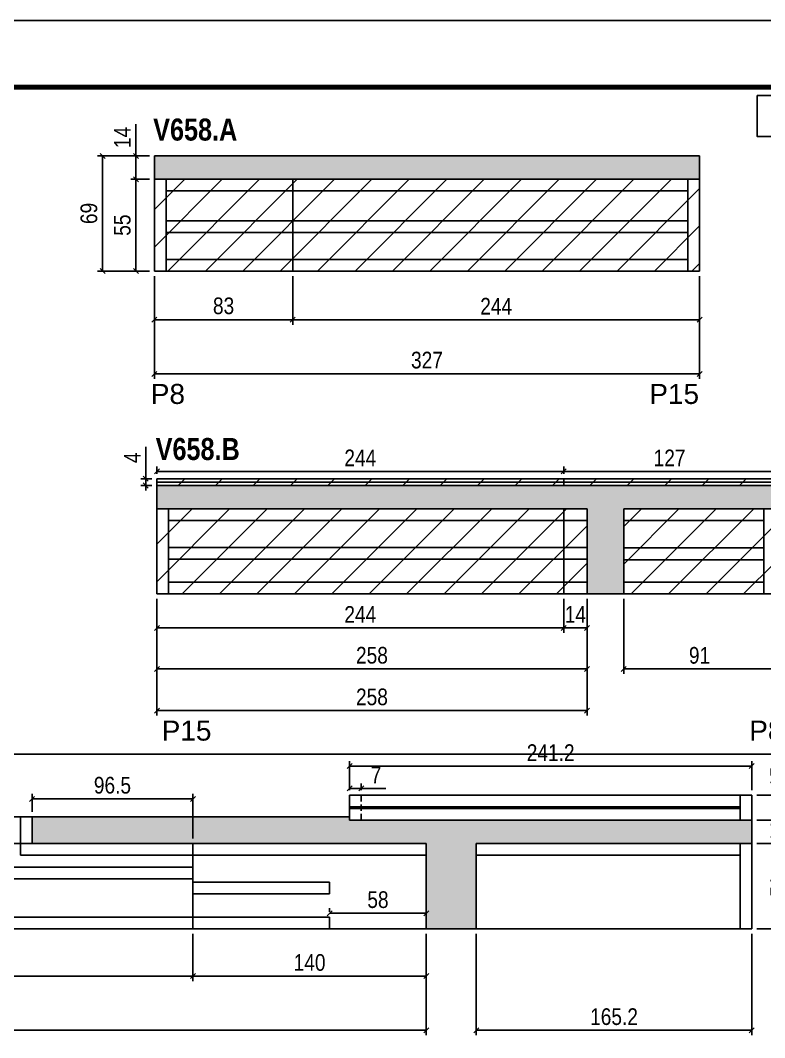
# Model space of a CAD drawing. Extents: x 3309 to 9563, y -2522 to 14608.
# Drawn here: x 5717 to 6163, y 8255 to 8865 of the extents above; entities that cross this region are included whole.
import ezdxf

# ---------------------------------------------------------------- set-up
doc = ezdxf.new("R2010")
doc.units = 0
doc.header["$PDMODE"] = 35
doc.header["$PDSIZE"] = -10
doc.linetypes.add('DASHED', pattern=[0.75, 0.5, -0.25])
doc.linetypes.add('HIDDEN', pattern=[0.375, 0.25, -0.125])
for name, color, linetype in [('5', 5, 'Continuous'), ('COTA', 241, 'Continuous'), ('NOMENCLATURA', 7, 'Continuous'), ('Painéis', 200, 'Continuous'), ('SARR_2.2x7', 40, 'Continuous')]:
    doc.layers.add(name, color=color, linetype=linetype)
for name, color, linetype, lineweight in [('Folhas', 255, 'Continuous', 9), ('Hachura', 251, 'Continuous', 9), ('SARRAFO DE PRESSAO', 251, 'DASHED', 9)]:
    doc.layers.add(name, color=color, linetype=linetype, lineweight=lineweight)
doc.layers.add('Laje_Perimetro', color=7, linetype='Continuous', plot=False)
doc.styles.add('COTA TECNICA', font='techl___.ttf', dxfattribs={"height": 10})
doc.styles.get("Standard").update_dxf_attribs({"font": 'arial.ttf'})
doc.styles.add('TECNICA', font='techb___.ttf', dxfattribs={"height": 10})
doc.dimstyles.new('PAINEL', dxfattribs={"dimtxt": 10, "dimasz": 3, "dimexe": 3, "dimexo": 3, "dimgap": 3, "dimtad": 1, "dimdec": 1, "dimzin": 12, "dimdsep": 46, "dimtxsty": 'COTA TECNICA', "dimblk1": 'OBLIQUE', "dimblk2": 'OBLIQUE', "dimsah": 1, "dimcen": 0.9, "dimclrd": 4, "dimclre": 4, "dimclrt": 240, "dimadec": 1, "dimazin": 3, "dimtfac": 1, "dimtdec": 1, "dimtmove": 0, "dimatfit": 3, "dimfxl": 1, "dimtolj": 1, "dimtzin": 12, "dimarcsym": 0})
pattern_1 = [(45, (-1585, 0), (-11.22532, 11.22532), [])]

# ---------------------------------------------------------------- blocks, each defined once
blk = doc.blocks.new('9999999999')
at = {"layer": 'Folhas'}
blk.add_lwpolyline([(98138.98, 34190.21), (99623.98, 34190.21), (99623.98, 35240.21), (98138.98, 35240.21)], close=True, dxfattribs=at)
at = {"layer": 'Folhas', "color": 30, "const_width": 3}
blk.add_lwpolyline([(98213.98, 34230.21), (99583.98, 34230.21), (99583.98, 35200.21), (98213.98, 35200.21)], close=True, dxfattribs=at)
blk = doc.blocks.new('_Oblique')
at = {"color": 0, "linetype": 'ByBlock', "lineweight": -2}
blk.add_line((-0.5, -0.5), (0.5, 0.5), dxfattribs=at)
blk = doc.blocks.new('*D2685')
at = {"layer": 'COTA', "color": 4, "lineweight": -2, "transparency": 16777216}
for p, q in [((5797.02, 8711.73), (5797.02, 8650.06)), ((6124.02, 8711.73), (6124.02, 8650.06)), ((6124.02, 8653.06), (5797.02, 8653.06))]:
    blk.add_line(p, q, dxfattribs=at)
at = {"layer": 'Defpoints', "color": 0, "transparency": 16777216}
for p in [(5797.02, 8714.73), (6124.02, 8714.73), (5797.02, 8653.06)]:
    blk.add_point(p, dxfattribs=at)
at = {"layer": 'COTA', "color": 4, "lineweight": -2, "transparency": 16777216, "xscale": 3, "yscale": 3, "zscale": 3, "rotation": 180}
blk.add_blockref('_Oblique', (5797.02, 8653.06), dxfattribs=at)
at = {"layer": 'COTA', "color": 4, "lineweight": -2, "transparency": 16777216, "xscale": 3, "yscale": 3, "zscale": 3}
blk.add_blockref('_Oblique', (6124.02, 8653.06), dxfattribs=at)
at = {"layer": 'COTA', "color": 240, "transparency": 16777216, "insert": (5960.52, 8661.28), "char_height": 10, "attachment_point": 5, "style": 'COTA TECNICA'}
blk.add_mtext('\\A1;327', dxfattribs=at)
blk = doc.blocks.new('*D2686')
at = {"layer": 'COTA', "color": 4, "lineweight": -2, "transparency": 16777216}
for p, q in [((5880.02, 8711.73), (5880.02, 8682.55)), ((6124.02, 8711.73), (6124.02, 8682.55)), ((6124.02, 8685.55), (5880.02, 8685.55))]:
    blk.add_line(p, q, dxfattribs=at)
at = {"layer": 'Defpoints', "color": 0, "transparency": 16777216}
for p in [(5880.02, 8714.73), (6124.02, 8714.73), (5880.02, 8685.55)]:
    blk.add_point(p, dxfattribs=at)
at = {"layer": 'COTA', "color": 4, "lineweight": -2, "transparency": 16777216, "xscale": 3, "yscale": 3, "zscale": 3, "rotation": 180}
blk.add_blockref('_Oblique', (5880.02, 8685.55), dxfattribs=at)
at = {"layer": 'COTA', "color": 4, "lineweight": -2, "transparency": 16777216, "xscale": 3, "yscale": 3, "zscale": 3}
blk.add_blockref('_Oblique', (6124.02, 8685.55), dxfattribs=at)
at = {"layer": 'COTA', "color": 240, "transparency": 16777216, "insert": (6002.02, 8693.62), "char_height": 10, "attachment_point": 5, "style": 'COTA TECNICA'}
blk.add_mtext('\\A1;244', dxfattribs=at)
blk = doc.blocks.new('*D2687')
at = {"layer": 'COTA', "color": 4, "lineweight": -2, "transparency": 16777216}
for p, q in [((5797.02, 8711.73), (5797.02, 8682.55)), ((5880.02, 8711.73), (5880.02, 8682.55)), ((5880.02, 8685.55), (5797.02, 8685.55))]:
    blk.add_line(p, q, dxfattribs=at)
at = {"layer": 'Defpoints', "color": 0, "transparency": 16777216}
for p in [(5797.02, 8714.73), (5880.02, 8714.73), (5797.02, 8685.55)]:
    blk.add_point(p, dxfattribs=at)
at = {"layer": 'COTA', "color": 4, "lineweight": -2, "transparency": 16777216, "xscale": 3, "yscale": 3, "zscale": 3, "rotation": 180}
blk.add_blockref('_Oblique', (5797.02, 8685.55), dxfattribs=at)
at = {"layer": 'COTA', "color": 4, "lineweight": -2, "transparency": 16777216, "xscale": 3, "yscale": 3, "zscale": 3}
blk.add_blockref('_Oblique', (5880.02, 8685.55), dxfattribs=at)
at = {"layer": 'COTA', "color": 240, "transparency": 16777216, "insert": (5838.52, 8693.79), "char_height": 10, "attachment_point": 5, "style": 'COTA TECNICA'}
blk.add_mtext('\\A1;83', dxfattribs=at)
blk = doc.blocks.new('*D2671')
at = {"layer": 'COTA', "color": 4, "lineweight": -2, "transparency": 16777216}
for p, q in [((5794.02, 8769.73), (5782.9, 8769.73)), ((5785.9, 8769.73), (5785.9, 8714.73)), ((5794.02, 8714.73), (5782.9, 8714.73))]:
    blk.add_line(p, q, dxfattribs=at)
at = {"layer": 'Defpoints', "color": 0, "transparency": 16777216}
for p in [(5797.02, 8769.73), (5785.9, 8714.73), (5797.02, 8714.73)]:
    blk.add_point(p, dxfattribs=at)
at = {"layer": 'COTA', "color": 4, "lineweight": -2, "transparency": 16777216, "xscale": 3, "yscale": 3, "zscale": 3}
for p, rotation in [((5785.9, 8769.73), 90), ((5785.9, 8714.73), 270)]:
    blk.add_blockref('_Oblique', p, dxfattribs=dict(at, rotation=rotation))
at = {"layer": 'COTA', "color": 240, "transparency": 16777216, "insert": (5777.79, 8742.23), "char_height": 10, "attachment_point": 5, "rotation": 90, "style": 'COTA TECNICA'}
blk.add_mtext('\\A1;55', dxfattribs=at)
blk = doc.blocks.new('*D2676')
at = {"layer": 'COTA', "color": 4, "lineweight": -2, "transparency": 16777216}
for p, q in [((5785.9, 8783.73), (5785.9, 8802.84)), ((5794.02, 8783.73), (5782.9, 8783.73)), ((5785.9, 8769.73), (5785.9, 8783.73)), ((5794.02, 8769.73), (5782.9, 8769.73))]:
    blk.add_line(p, q, dxfattribs=at)
at = {"layer": 'Defpoints', "color": 0, "transparency": 16777216}
for p in [(5785.9, 8783.73), (5797.02, 8783.73), (5797.02, 8769.73)]:
    blk.add_point(p, dxfattribs=at)
at = {"layer": 'COTA', "color": 4, "lineweight": -2, "transparency": 16777216, "xscale": 3, "yscale": 3, "zscale": 3}
for p, rotation in [((5785.9, 8783.73), 90), ((5785.9, 8769.73), 270)]:
    blk.add_blockref('_Oblique', p, dxfattribs=dict(at, rotation=rotation))
at = {"layer": 'COTA', "color": 240, "transparency": 16777216, "insert": (5777.83, 8794.79), "char_height": 10, "attachment_point": 5, "rotation": 90, "style": 'COTA TECNICA'}
blk.add_mtext('\\A1;14', dxfattribs=at)
blk = doc.blocks.new('*D2677')
at = {"layer": 'COTA', "color": 4, "lineweight": -2, "transparency": 16777216}
for p, q in [((5794.02, 8783.73), (5762.92, 8783.73)), ((5765.92, 8714.73), (5765.92, 8783.73)), ((5794.02, 8714.73), (5762.92, 8714.73))]:
    blk.add_line(p, q, dxfattribs=at)
at = {"layer": 'Defpoints', "color": 0, "transparency": 16777216}
for p in [(5765.92, 8783.73), (5797.02, 8783.73), (5797.02, 8714.73)]:
    blk.add_point(p, dxfattribs=at)
at = {"layer": 'COTA', "color": 4, "lineweight": -2, "transparency": 16777216, "xscale": 3, "yscale": 3, "zscale": 3}
for p, rotation in [((5765.92, 8783.73), 90), ((5765.92, 8714.73), 270)]:
    blk.add_blockref('_Oblique', p, dxfattribs=dict(at, rotation=rotation))
at = {"layer": 'COTA', "color": 240, "transparency": 16777216, "insert": (5757.79, 8749.23), "char_height": 10, "attachment_point": 5, "rotation": 90, "style": 'COTA TECNICA'}
blk.add_mtext('\\A1;69', dxfattribs=at)
blk = doc.blocks.new('*D2678')
at = {"layer": 'COTA', "color": 4, "lineweight": -2, "transparency": 16777216}
for p, q in [((5798.52, 8518.16), (5798.52, 8448.26)), ((6056.52, 8518.16), (6056.52, 8448.26)), ((5798.52, 8451.26), (6056.52, 8451.26))]:
    blk.add_line(p, q, dxfattribs=at)
at = {"layer": 'Defpoints', "color": 0, "transparency": 16777216}
for p in [(5798.52, 8521.16), (6056.52, 8521.16), (6056.52, 8451.26)]:
    blk.add_point(p, dxfattribs=at)
at = {"layer": 'COTA', "color": 4, "lineweight": -2, "transparency": 16777216, "xscale": 3, "yscale": 3, "zscale": 3, "rotation": 180}
blk.add_blockref('_Oblique', (5798.52, 8451.26), dxfattribs=at)
at = {"layer": 'COTA', "color": 4, "lineweight": -2, "transparency": 16777216, "xscale": 3, "yscale": 3, "zscale": 3}
blk.add_blockref('_Oblique', (6056.52, 8451.26), dxfattribs=at)
at = {"layer": 'COTA', "color": 240, "transparency": 16777216, "insert": (5927.52, 8459.39), "char_height": 10, "attachment_point": 5, "style": 'COTA TECNICA'}
blk.add_mtext('\\A1;258', dxfattribs=at)
blk = doc.blocks.new('*D2679')
at = {"layer": 'COTA', "color": 4, "lineweight": -2, "transparency": 16777216}
for p, q in [((5798.52, 8518.16), (5798.52, 8473.21)), ((6056.52, 8518.16), (6056.52, 8473.21)), ((5798.52, 8476.21), (6056.52, 8476.21))]:
    blk.add_line(p, q, dxfattribs=at)
at = {"layer": 'Defpoints', "color": 0, "transparency": 16777216}
for p in [(5798.52, 8521.16), (6056.52, 8521.16), (6056.52, 8476.21)]:
    blk.add_point(p, dxfattribs=at)
at = {"layer": 'COTA', "color": 4, "lineweight": -2, "transparency": 16777216, "xscale": 3, "yscale": 3, "zscale": 3, "rotation": 180}
blk.add_blockref('_Oblique', (5798.52, 8476.21), dxfattribs=at)
at = {"layer": 'COTA', "color": 4, "lineweight": -2, "transparency": 16777216, "xscale": 3, "yscale": 3, "zscale": 3}
blk.add_blockref('_Oblique', (6056.52, 8476.21), dxfattribs=at)
at = {"layer": 'COTA', "color": 240, "transparency": 16777216, "insert": (5927.52, 8484.35), "char_height": 10, "attachment_point": 5, "style": 'COTA TECNICA'}
blk.add_mtext('\\A1;258', dxfattribs=at)
blk = doc.blocks.new('*D2680')
at = {"layer": 'COTA', "color": 4, "lineweight": -2, "transparency": 16777216}
for p, q in [((6078.52, 8518.16), (6078.52, 8473.21)), ((6169.52, 8518.16), (6169.52, 8473.21)), ((6078.52, 8476.21), (6169.52, 8476.21))]:
    blk.add_line(p, q, dxfattribs=at)
at = {"layer": 'Defpoints', "color": 0, "transparency": 16777216}
for p in [(6078.52, 8521.16), (6169.52, 8521.16), (6169.52, 8476.21)]:
    blk.add_point(p, dxfattribs=at)
at = {"layer": 'COTA', "color": 4, "lineweight": -2, "transparency": 16777216, "xscale": 3, "yscale": 3, "zscale": 3, "rotation": 180}
blk.add_blockref('_Oblique', (6078.52, 8476.21), dxfattribs=at)
at = {"layer": 'COTA', "color": 4, "lineweight": -2, "transparency": 16777216, "xscale": 3, "yscale": 3, "zscale": 3}
blk.add_blockref('_Oblique', (6169.52, 8476.21), dxfattribs=at)
at = {"layer": 'COTA', "color": 240, "transparency": 16777216, "insert": (6124.02, 8484.3), "char_height": 10, "attachment_point": 5, "style": 'COTA TECNICA'}
blk.add_mtext('\\A1;91', dxfattribs=at)
blk = doc.blocks.new('*D2700')
at = {"layer": 'COTA', "color": 4, "lineweight": -2, "transparency": 16777216}
for p, q in [((5791.87, 8590.16), (5791.87, 8609.4)), ((5795.52, 8590.16), (5788.87, 8590.16)), ((5795.52, 8586.16), (5788.87, 8586.16)), ((5791.87, 8586.16), (5791.87, 8590.16)), ((5791.87, 8586.16), (5791.87, 8583.16))]:
    blk.add_line(p, q, dxfattribs=at)
at = {"layer": 'Defpoints', "color": 0, "transparency": 16777216}
for p in [(5791.87, 8590.16), (5798.52, 8590.16), (5798.52, 8586.16)]:
    blk.add_point(p, dxfattribs=at)
at = {"layer": 'COTA', "color": 4, "lineweight": -2, "transparency": 16777216, "xscale": 3, "yscale": 3, "zscale": 3}
for p, rotation in [((5791.87, 8590.16), 270), ((5791.87, 8586.16), 90)]:
    blk.add_blockref('_Oblique', p, dxfattribs=dict(at, rotation=rotation))
at = {"layer": 'COTA', "color": 240, "transparency": 16777216, "insert": (5783.79, 8602.78), "char_height": 10, "attachment_point": 5, "rotation": 90, "style": 'COTA TECNICA'}
blk.add_mtext('\\A1;4', dxfattribs=at)
blk = doc.blocks.new('*D2701')
at = {"layer": 'COTA', "color": 4, "lineweight": -2, "transparency": 16777216}
for p, q in [((5798.52, 8518.16), (5798.52, 8497.81)), ((6042.52, 8518.16), (6042.52, 8497.81)), ((5798.52, 8500.81), (6042.52, 8500.81))]:
    blk.add_line(p, q, dxfattribs=at)
at = {"layer": 'Defpoints', "color": 0, "transparency": 16777216}
for p in [(5798.52, 8521.16), (6042.52, 8521.16), (6042.52, 8500.81)]:
    blk.add_point(p, dxfattribs=at)
at = {"layer": 'COTA', "color": 4, "lineweight": -2, "transparency": 16777216, "xscale": 3, "yscale": 3, "zscale": 3, "rotation": 180}
blk.add_blockref('_Oblique', (5798.52, 8500.81), dxfattribs=at)
at = {"layer": 'COTA', "color": 4, "lineweight": -2, "transparency": 16777216, "xscale": 3, "yscale": 3, "zscale": 3}
blk.add_blockref('_Oblique', (6042.52, 8500.81), dxfattribs=at)
at = {"layer": 'COTA', "color": 240, "transparency": 16777216, "insert": (5920.52, 8508.88), "char_height": 10, "attachment_point": 5, "style": 'COTA TECNICA'}
blk.add_mtext('\\A1;244', dxfattribs=at)
blk = doc.blocks.new('*D2702')
at = {"layer": 'COTA', "color": 4, "lineweight": -2, "transparency": 16777216}
for p, q in [((6042.52, 8518.16), (6042.52, 8497.81)), ((6056.52, 8518.16), (6056.52, 8497.81)), ((6042.52, 8500.81), (6056.52, 8500.81))]:
    blk.add_line(p, q, dxfattribs=at)
at = {"layer": 'Defpoints', "color": 0, "transparency": 16777216}
for p in [(6042.52, 8521.16), (6056.52, 8521.16), (6056.52, 8500.81)]:
    blk.add_point(p, dxfattribs=at)
at = {"layer": 'COTA', "color": 4, "lineweight": -2, "transparency": 16777216, "xscale": 3, "yscale": 3, "zscale": 3, "rotation": 180}
blk.add_blockref('_Oblique', (6042.52, 8500.81), dxfattribs=at)
at = {"layer": 'COTA', "color": 4, "lineweight": -2, "transparency": 16777216, "xscale": 3, "yscale": 3, "zscale": 3}
blk.add_blockref('_Oblique', (6056.52, 8500.81), dxfattribs=at)
at = {"layer": 'COTA', "color": 240, "transparency": 16777216, "insert": (6049.52, 8508.88), "char_height": 10, "attachment_point": 5, "style": 'COTA TECNICA'}
blk.add_mtext('\\A1;14', dxfattribs=at)
blk = doc.blocks.new('*D2703')
at = {"layer": 'COTA', "color": 4, "lineweight": -2, "transparency": 16777216}
for p, q in [((5798.52, 8593.16), (5798.52, 8597.61)), ((5798.52, 8594.61), (6042.52, 8594.61)), ((6042.52, 8593.16), (6042.52, 8597.61))]:
    blk.add_line(p, q, dxfattribs=at)
at = {"layer": 'Defpoints', "color": 0, "transparency": 16777216}
for p in [(6042.52, 8594.61), (5798.52, 8590.16), (6042.52, 8590.16)]:
    blk.add_point(p, dxfattribs=at)
at = {"layer": 'COTA', "color": 4, "lineweight": -2, "transparency": 16777216, "xscale": 3, "yscale": 3, "zscale": 3, "rotation": 180}
blk.add_blockref('_Oblique', (5798.52, 8594.61), dxfattribs=at)
at = {"layer": 'COTA', "color": 4, "lineweight": -2, "transparency": 16777216, "xscale": 3, "yscale": 3, "zscale": 3}
blk.add_blockref('_Oblique', (6042.52, 8594.61), dxfattribs=at)
at = {"layer": 'COTA', "color": 240, "transparency": 16777216, "insert": (5920.52, 8602.69), "char_height": 10, "attachment_point": 5, "style": 'COTA TECNICA'}
blk.add_mtext('\\A1;244', dxfattribs=at)
blk = doc.blocks.new('*D2704')
at = {"layer": 'COTA', "color": 4, "lineweight": -2, "transparency": 16777216}
for p, q in [((6042.52, 8593.16), (6042.52, 8597.61)), ((6042.52, 8594.61), (6169.52, 8594.61)), ((6169.52, 8593.16), (6169.52, 8597.61))]:
    blk.add_line(p, q, dxfattribs=at)
at = {"layer": 'Defpoints', "color": 0, "transparency": 16777216}
for p in [(6169.52, 8594.61), (6042.52, 8590.16), (6169.52, 8590.16)]:
    blk.add_point(p, dxfattribs=at)
at = {"layer": 'COTA', "color": 4, "lineweight": -2, "transparency": 16777216, "xscale": 3, "yscale": 3, "zscale": 3, "rotation": 180}
blk.add_blockref('_Oblique', (6042.52, 8594.61), dxfattribs=at)
at = {"layer": 'COTA', "color": 4, "lineweight": -2, "transparency": 16777216, "xscale": 3, "yscale": 3, "zscale": 3}
blk.add_blockref('_Oblique', (6169.52, 8594.61), dxfattribs=at)
at = {"layer": 'COTA', "color": 240, "transparency": 16777216, "insert": (6106.02, 8602.69), "char_height": 10, "attachment_point": 5, "style": 'COTA TECNICA'}
blk.add_mtext('\\A1;127', dxfattribs=at)
blk = doc.blocks.new('*D2707')
at = {"layer": 'COTA', "color": 4, "lineweight": -2, "transparency": 16777216}
for p, q in [((5332.12, 8317.51), (5332.12, 8256.6)), ((5960.12, 8317.51), (5960.12, 8256.6)), ((5332.12, 8259.6), (5960.12, 8259.6))]:
    blk.add_line(p, q, dxfattribs=at)
at = {"layer": 'Defpoints', "color": 0, "transparency": 16777216}
for p in [(5332.12, 8320.51), (5960.12, 8320.51), (5960.12, 8259.6)]:
    blk.add_point(p, dxfattribs=at)
at = {"layer": 'COTA', "color": 4, "lineweight": -2, "transparency": 16777216, "xscale": 3, "yscale": 3, "zscale": 3, "rotation": 180}
blk.add_blockref('_Oblique', (5332.12, 8259.6), dxfattribs=at)
at = {"layer": 'COTA', "color": 4, "lineweight": -2, "transparency": 16777216, "xscale": 3, "yscale": 3, "zscale": 3}
blk.add_blockref('_Oblique', (5960.12, 8259.6), dxfattribs=at)
at = {"layer": 'COTA', "color": 240, "transparency": 16777216, "insert": (5646.12, 8267.73), "char_height": 10, "attachment_point": 5, "style": 'COTA TECNICA'}
blk.add_mtext('\\A1;628', dxfattribs=at)
blk = doc.blocks.new('*D2706')
at = {"layer": 'COTA', "color": 4, "lineweight": -2, "transparency": 16777216}
for p, q in [((5820.12, 8317.51), (5820.12, 8289.09)), ((5960.12, 8317.51), (5960.12, 8289.09)), ((5820.12, 8292.09), (5960.12, 8292.09))]:
    blk.add_line(p, q, dxfattribs=at)
at = {"layer": 'Defpoints', "color": 0, "transparency": 16777216}
for p in [(5820.12, 8320.51), (5960.12, 8320.51), (5960.12, 8292.09)]:
    blk.add_point(p, dxfattribs=at)
at = {"layer": 'COTA', "color": 4, "lineweight": -2, "transparency": 16777216, "xscale": 3, "yscale": 3, "zscale": 3, "rotation": 180}
blk.add_blockref('_Oblique', (5820.12, 8292.09), dxfattribs=at)
at = {"layer": 'COTA', "color": 4, "lineweight": -2, "transparency": 16777216, "xscale": 3, "yscale": 3, "zscale": 3}
blk.add_blockref('_Oblique', (5960.12, 8292.09), dxfattribs=at)
at = {"layer": 'COTA', "color": 240, "transparency": 16777216, "insert": (5890.12, 8300.19), "char_height": 10, "attachment_point": 5, "style": 'COTA TECNICA'}
blk.add_mtext('\\A1;140', dxfattribs=at)
blk = doc.blocks.new('*D2709')
at = {"layer": 'COTA', "color": 4, "lineweight": -2, "transparency": 16777216}
for p, q in [((5576.12, 8317.51), (5576.12, 8289.09)), ((5820.12, 8317.51), (5820.12, 8289.09)), ((5576.12, 8292.09), (5820.12, 8292.09))]:
    blk.add_line(p, q, dxfattribs=at)
at = {"layer": 'Defpoints', "color": 0, "transparency": 16777216}
for p in [(5576.12, 8320.51), (5820.12, 8320.51), (5820.12, 8292.09)]:
    blk.add_point(p, dxfattribs=at)
at = {"layer": 'COTA', "color": 4, "lineweight": -2, "transparency": 16777216, "xscale": 3, "yscale": 3, "zscale": 3, "rotation": 180}
blk.add_blockref('_Oblique', (5576.12, 8292.09), dxfattribs=at)
at = {"layer": 'COTA', "color": 4, "lineweight": -2, "transparency": 16777216, "xscale": 3, "yscale": 3, "zscale": 3}
blk.add_blockref('_Oblique', (5820.12, 8292.09), dxfattribs=at)
at = {"layer": 'COTA', "color": 240, "transparency": 16777216, "insert": (5698.12, 8300.17), "char_height": 10, "attachment_point": 5, "style": 'COTA TECNICA'}
blk.add_mtext('\\A1;244', dxfattribs=at)
blk = doc.blocks.new('*D2710')
at = {"layer": 'COTA', "color": 4, "lineweight": -2, "transparency": 16777216}
for p, q in [((5902.12, 8330.51), (5902.12, 8332.71)), ((5960.12, 8323.51), (5960.12, 8332.71)), ((5960.12, 8329.71), (5902.12, 8329.71))]:
    blk.add_line(p, q, dxfattribs=at)
at = {"layer": 'Defpoints', "color": 0, "transparency": 16777216}
for p in [(5902.12, 8329.71), (5902.12, 8327.51), (5960.12, 8320.51)]:
    blk.add_point(p, dxfattribs=at)
at = {"layer": 'COTA', "color": 4, "lineweight": -2, "transparency": 16777216, "xscale": 3, "yscale": 3, "zscale": 3, "rotation": 180}
blk.add_blockref('_Oblique', (5902.12, 8329.71), dxfattribs=at)
at = {"layer": 'COTA', "color": 4, "lineweight": -2, "transparency": 16777216, "xscale": 3, "yscale": 3, "zscale": 3}
blk.add_blockref('_Oblique', (5960.12, 8329.71), dxfattribs=at)
at = {"layer": 'COTA', "color": 240, "transparency": 16777216, "insert": (5931.12, 8337.84), "char_height": 10, "attachment_point": 5, "style": 'COTA TECNICA'}
blk.add_mtext('\\A1;58', dxfattribs=at)
blk = doc.blocks.new('*D2712')
at = {"layer": 'COTA', "color": 4, "lineweight": -2, "transparency": 16777216}
for p, q in [((5723.62, 8390.51), (5723.62, 8401.31)), ((5820.12, 8398.31), (5723.62, 8398.31)), ((5820.12, 8374.51), (5820.12, 8401.31))]:
    blk.add_line(p, q, dxfattribs=at)
at = {"layer": 'Defpoints', "color": 0, "transparency": 16777216}
for p in [(5723.62, 8398.31), (5723.62, 8387.51), (5820.12, 8371.51)]:
    blk.add_point(p, dxfattribs=at)
at = {"layer": 'COTA', "color": 4, "lineweight": -2, "transparency": 16777216, "xscale": 3, "yscale": 3, "zscale": 3, "rotation": 180}
blk.add_blockref('_Oblique', (5723.62, 8398.31), dxfattribs=at)
at = {"layer": 'COTA', "color": 4, "lineweight": -2, "transparency": 16777216, "xscale": 3, "yscale": 3, "zscale": 3}
blk.add_blockref('_Oblique', (5820.12, 8398.31), dxfattribs=at)
at = {"layer": 'COTA', "color": 240, "transparency": 16777216, "insert": (5771.87, 8406.44), "char_height": 10, "attachment_point": 5, "style": 'COTA TECNICA'}
blk.add_mtext('\\A1;96.5', dxfattribs=at)
blk = doc.blocks.new('*D2760')
at = {"layer": 'COTA', "color": 4, "lineweight": -2, "transparency": 16777216}
for p, q in [((5990.12, 8317.51), (5990.12, 8256.6)), ((6155.32, 8317.51), (6155.32, 8256.6)), ((6155.32, 8259.6), (5990.12, 8259.6))]:
    blk.add_line(p, q, dxfattribs=at)
at = {"layer": 'Defpoints', "color": 0, "transparency": 16777216}
for p in [(5990.12, 8320.51), (6155.32, 8320.51), (5990.12, 8259.6)]:
    blk.add_point(p, dxfattribs=at)
at = {"layer": 'COTA', "color": 4, "lineweight": -2, "transparency": 16777216, "xscale": 3, "yscale": 3, "zscale": 3, "rotation": 180}
blk.add_blockref('_Oblique', (5990.12, 8259.6), dxfattribs=at)
at = {"layer": 'COTA', "color": 4, "lineweight": -2, "transparency": 16777216, "xscale": 3, "yscale": 3, "zscale": 3}
blk.add_blockref('_Oblique', (6155.32, 8259.6), dxfattribs=at)
at = {"layer": 'COTA', "color": 240, "transparency": 16777216, "insert": (6072.72, 8267.71), "char_height": 10, "attachment_point": 5, "style": 'COTA TECNICA'}
blk.add_mtext('\\A1;165.2', dxfattribs=at)
blk = doc.blocks.new('*D2761')
at = {"layer": 'COTA', "color": 4, "lineweight": -2, "transparency": 16777216}
for p, q in [((6158.32, 8371.51), (6182.72, 8371.51)), ((6179.72, 8371.51), (6179.72, 8320.51)), ((6158.32, 8320.51), (6182.72, 8320.51))]:
    blk.add_line(p, q, dxfattribs=at)
at = {"layer": 'Defpoints', "color": 0, "transparency": 16777216}
for p in [(6155.32, 8371.51), (6155.32, 8320.51), (6179.72, 8320.51)]:
    blk.add_point(p, dxfattribs=at)
at = {"layer": 'COTA', "color": 4, "lineweight": -2, "transparency": 16777216, "xscale": 3, "yscale": 3, "zscale": 3}
for p, rotation in [((6179.72, 8371.51), 90), ((6179.72, 8320.51), 270)]:
    blk.add_blockref('_Oblique', p, dxfattribs=dict(at, rotation=rotation))
at = {"layer": 'COTA', "color": 240, "transparency": 16777216, "insert": (6171.62, 8346.01), "char_height": 10, "attachment_point": 5, "rotation": 90, "style": 'COTA TECNICA'}
blk.add_mtext('\\A1;51', dxfattribs=at)
blk = doc.blocks.new('*D2762')
at = {"layer": 'COTA', "color": 4, "lineweight": -2, "transparency": 16777216}
for p, q in [((6158.32, 8385.51), (6182.72, 8385.51)), ((6179.72, 8371.51), (6179.72, 8385.51)), ((6158.32, 8371.51), (6182.72, 8371.51))]:
    blk.add_line(p, q, dxfattribs=at)
at = {"layer": 'Defpoints', "color": 0, "transparency": 16777216}
for p in [(6155.32, 8385.51), (6179.72, 8385.51), (6155.32, 8371.51)]:
    blk.add_point(p, dxfattribs=at)
at = {"layer": 'COTA', "color": 4, "lineweight": -2, "transparency": 16777216, "xscale": 3, "yscale": 3, "zscale": 3}
for p, rotation in [((6179.72, 8385.51), 90), ((6179.72, 8371.51), 270)]:
    blk.add_blockref('_Oblique', p, dxfattribs=dict(at, rotation=rotation))
at = {"layer": 'COTA', "color": 240, "transparency": 16777216, "insert": (6171.65, 8378.51), "char_height": 10, "attachment_point": 5, "rotation": 90, "style": 'COTA TECNICA'}
blk.add_mtext('\\A1;14', dxfattribs=at)
blk = doc.blocks.new('*D2763')
at = {"layer": 'COTA', "color": 4, "lineweight": -2, "transparency": 16777216}
for p, q in [((6179.72, 8400.51), (6179.72, 8418.89)), ((6158.32, 8400.51), (6182.72, 8400.51)), ((6179.72, 8385.51), (6179.72, 8400.51)), ((6158.32, 8385.51), (6182.72, 8385.51))]:
    blk.add_line(p, q, dxfattribs=at)
at = {"layer": 'Defpoints', "color": 0, "transparency": 16777216}
for p in [(6155.32, 8400.51), (6179.72, 8400.51), (6155.32, 8385.51)]:
    blk.add_point(p, dxfattribs=at)
at = {"layer": 'COTA', "color": 4, "lineweight": -2, "transparency": 16777216, "xscale": 3, "yscale": 3, "zscale": 3}
for p, rotation in [((6179.72, 8400.51), 90), ((6179.72, 8385.51), 270)]:
    blk.add_blockref('_Oblique', p, dxfattribs=dict(at, rotation=rotation))
at = {"layer": 'COTA', "color": 240, "transparency": 16777216, "insert": (6171.62, 8411.2), "char_height": 10, "attachment_point": 5, "rotation": 90, "style": 'COTA TECNICA'}
blk.add_mtext('\\A1;15', dxfattribs=at)
blk = doc.blocks.new('*D2764')
at = {"layer": 'COTA', "color": 4, "lineweight": -2, "transparency": 16777216}
for p, q in [((6158.32, 8400.51), (6205.82, 8400.51)), ((6202.82, 8320.51), (6202.82, 8400.51)), ((6158.32, 8320.51), (6205.82, 8320.51))]:
    blk.add_line(p, q, dxfattribs=at)
at = {"layer": 'Defpoints', "color": 0, "transparency": 16777216}
for p in [(6155.32, 8400.51), (6202.82, 8400.51), (6155.32, 8320.51)]:
    blk.add_point(p, dxfattribs=at)
at = {"layer": 'COTA', "color": 4, "lineweight": -2, "transparency": 16777216, "xscale": 3, "yscale": 3, "zscale": 3}
for p, rotation in [((6202.82, 8400.51), 90), ((6202.82, 8320.51), 270)]:
    blk.add_blockref('_Oblique', p, dxfattribs=dict(at, rotation=rotation))
at = {"layer": 'COTA', "color": 240, "transparency": 16777216, "insert": (6194.69, 8360.51), "char_height": 10, "attachment_point": 5, "rotation": 90, "style": 'COTA TECNICA'}
blk.add_mtext('\\A1;80', dxfattribs=at)
blk = doc.blocks.new('*D2765')
at = {"layer": 'COTA', "color": 4, "lineweight": -2, "transparency": 16777216}
for p, q in [((5914.12, 8403.51), (5914.12, 8420.96)), ((6155.32, 8417.96), (5914.12, 8417.96)), ((6155.32, 8403.51), (6155.32, 8420.96))]:
    blk.add_line(p, q, dxfattribs=at)
at = {"layer": 'Defpoints', "color": 0, "transparency": 16777216}
for p in [(5914.12, 8417.96), (5914.12, 8400.51), (6155.32, 8400.51)]:
    blk.add_point(p, dxfattribs=at)
at = {"layer": 'COTA', "color": 4, "lineweight": -2, "transparency": 16777216, "xscale": 3, "yscale": 3, "zscale": 3, "rotation": 180}
blk.add_blockref('_Oblique', (5914.12, 8417.96), dxfattribs=at)
at = {"layer": 'COTA', "color": 4, "lineweight": -2, "transparency": 16777216, "xscale": 3, "yscale": 3, "zscale": 3}
blk.add_blockref('_Oblique', (6155.32, 8417.96), dxfattribs=at)
at = {"layer": 'COTA', "color": 240, "transparency": 16777216, "insert": (6034.72, 8426.03), "char_height": 10, "attachment_point": 5, "style": 'COTA TECNICA'}
blk.add_mtext('\\A1;241.2', dxfattribs=at)
blk = doc.blocks.new('*D2766')
at = {"layer": 'COTA', "color": 4, "lineweight": -2, "transparency": 16777216}
for p, q in [((5914.12, 8403.51), (5914.12, 8407.58)), ((5914.12, 8404.58), (5921.12, 8404.58)), ((5921.12, 8403.51), (5921.12, 8407.58)), ((5921.12, 8404.58), (5935.85, 8404.58))]:
    blk.add_line(p, q, dxfattribs=at)
at = {"layer": 'Defpoints', "color": 0, "transparency": 16777216}
for p in [(5921.12, 8404.58), (5914.12, 8400.51), (5921.12, 8400.51)]:
    blk.add_point(p, dxfattribs=at)
at = {"layer": 'COTA', "color": 4, "lineweight": -2, "transparency": 16777216, "xscale": 3, "yscale": 3, "zscale": 3, "rotation": 180}
blk.add_blockref('_Oblique', (5914.12, 8404.58), dxfattribs=at)
at = {"layer": 'COTA', "color": 4, "lineweight": -2, "transparency": 16777216, "xscale": 3, "yscale": 3, "zscale": 3}
blk.add_blockref('_Oblique', (5921.12, 8404.58), dxfattribs=at)
at = {"layer": 'COTA', "color": 240, "transparency": 16777216, "insert": (5929.98, 8412.66), "char_height": 10, "attachment_point": 5, "style": 'COTA TECNICA'}
blk.add_mtext('\\A1;7', dxfattribs=at)
blk = doc.blocks.new('*D3560')
at = {"layer": 'COTA', "color": 4, "lineweight": -2, "transparency": 16777216}
for p, q in [((5710.88, 8387.51), (5710.88, 8406.53)), ((5720.62, 8387.51), (5707.88, 8387.51)), ((5710.88, 8371.51), (5710.88, 8387.51)), ((5720.62, 8371.51), (5707.88, 8371.51))]:
    blk.add_line(p, q, dxfattribs=at)
at = {"layer": 'Defpoints', "color": 0, "transparency": 16777216}
for p in [(5710.88, 8387.51), (5723.62, 8387.51), (5723.62, 8371.51)]:
    blk.add_point(p, dxfattribs=at)
at = {"layer": 'COTA', "color": 4, "lineweight": -2, "transparency": 16777216, "xscale": 3, "yscale": 3, "zscale": 3}
for p, rotation in [((5710.88, 8387.51), 90), ((5710.88, 8371.51), 270)]:
    blk.add_blockref('_Oblique', p, dxfattribs=dict(at, rotation=rotation))
at = {"layer": 'COTA', "color": 240, "transparency": 16777216, "insert": (5702.77, 8398.52), "char_height": 10, "attachment_point": 5, "rotation": 90, "style": 'COTA TECNICA'}
blk.add_mtext('\\A1;16', dxfattribs=at)

msp = doc.modelspace()

# ---------------------------------------------------------------- hatches: boundary and pattern name
at = {"layer": 'COTA'}
h = msp.add_hatch(dxfattribs=at)
h.set_pattern_fill('AR-CONC', color=256, scale=0.03)
h.set_pattern_definition([(50, (-18.168, 0), (5.46554, -0.4781726), [0.5715, -6.2865]), (355, (-18.168, 0), (-1.0573026, 5.7317054), [0.4572, -5.0292175]), (100.451445, (-17.7126, -0.04), (4.4082374, 5.2535326), [0.4857003, -5.3427073]), (46.1842, (-18.168, 1.524), (8.1323712, -1.26127), [0.85725, -9.42975]), (96.63556, (-17.49, 1.419), (7.122124, 7.422784), [0.728551, -8.014068]), (351.18415, (-18.168, 1.524), (7.122124, 7.422784), [0.685799, -7.543792]), (21, (-17.406, 1.143), (4.5484317, -3.067956), [0.5715, -6.2865]), (326, (-17.406, 1.143), (1.8540609, 5.525639), [0.4572, -5.0292]), (71.451445, (-17.027, 0.8873), (6.4024926, 2.457683), [0.4857003, -5.342698]), (37.5, (-18.168, 0), (0.0926581, 2.53665117), [0, -4.96824, 0, -5.1054, 0, -5.04825]), (7.5, (-18.168, 0), (2.0045899, 3.00541724), [0, -2.91084, 0, -4.85394, 0, -1.92405]), (327.5, (-19.8673, 0), (4.06771786, -0.17186232), [0, -1.905, 0, -5.9436, 0, -7.8867]), (317.5, (-20.6293, 0), (4.4438754, 0.7627947), [0, -2.4765, 0, -3.94716, 0, -5.6007])])
h.paths.add_polyline_path([(6124.02, 8769.73), (6124.02, 8783.73), (5797.02, 8783.73), (5797.02, 8769.73)])
h = msp.add_hatch(dxfattribs=at)
h.set_pattern_fill('AR-CONC', color=256, scale=0.03)
h.set_pattern_definition([(50, (-1585, 0), (5.46554, -0.4781726), [0.5715, -6.2865]), (355, (-1585, 0), (-1.0573026, 5.7317054), [0.4572, -5.0292175]), (100.451445, (-1584.5445, -0.04), (4.4082374, 5.2535326), [0.4857003, -5.3427073]), (46.1842, (-1585, 1.524), (8.1323712, -1.26127), [0.85725, -9.42975]), (96.63556, (-1584.322, 1.419), (7.122124, 7.422784), [0.7285507, -8.014068]), (351.18415, (-1585, 1.524), (7.122124, 7.422784), [0.685799, -7.543792]), (21, (-1584.238, 1.143), (4.5484317, -3.067956), [0.5715, -6.2865]), (326, (-1584.238, 1.143), (1.8540609, 5.525639), [0.4572, -5.0292]), (71.451445, (-1583.859, 0.8873), (6.4024926, 2.457683), [0.4857003, -5.342698]), (37.5, (-1585, 0), (0.0926581, 2.53665117), [0, -4.96824, 0, -5.1054, 0, -5.04825]), (7.5, (-1585, 0), (2.0045899, 3.00541724), [0, -2.91084, 0, -4.85394, 0, -1.92405]), (327.5, (-1586.6993, 0), (4.06771786, -0.17186232), [0, -1.905, 0, -5.9436, 0, -7.8867]), (317.5, (-1587.4613, 0), (4.4438754, 0.7627947), [0, -2.4765, 0, -3.94716, 0, -5.6007])])
h.paths.add_polyline_path([(6078.52, 8572.16), (6169.52, 8572.16), (6169.52, 8586.16), (5798.52, 8586.16), (5798.52, 8572.16), (6056.52, 8572.16), (6056.52, 8521.16), (6078.52, 8521.16)])
h = msp.add_hatch(dxfattribs=at)
h.set_pattern_fill('AR-CONC', color=256, scale=0.03)
h.paths.add_polyline_path([(5990.12, 8371.51), (6155.32, 8371.51), (6155.32, 8385.51), (5914.12, 8385.51), (5914.12, 8387.51), (5723.62, 8387.51), (5723.62, 8371.51), (5960.12, 8371.51), (5960.12, 8320.51), (5990.12, 8320.51)])
at = {"layer": 'Hachura', "linetype": 'ByBlock'}
h = msp.add_hatch(dxfattribs=at)
h.set_pattern_fill('ANSI31', color=256, scale=5)
h.set_pattern_definition(pattern_1)
h.paths.add_polyline_path([(5466.12, 8783.73), (5332.12, 8783.73), (5332.12, 8695.73), (5466.12, 8695.73)])
h.paths.add_polyline_path([(5659.12, 8576.16), (5525.12, 8576.16), (5525.12, 8502.16), (5659.12, 8502.16)])
h.paths.add_polyline_path([(6042.52, 8572.16), (5798.52, 8572.16), (5798.52, 8521.16), (6042.52, 8521.16)])
h.paths.add_polyline_path([(6056.52, 8572.16), (6042.52, 8572.16), (6042.52, 8521.16), (6056.52, 8521.16)])
h.paths.add_polyline_path([(6169.52, 8572.16), (6078.52, 8572.16), (6078.52, 8521.16), (6169.52, 8521.16)])
h.paths.add_polyline_path([(6169.52, 8590.16), (6042.52, 8590.16), (6042.52, 8586.16), (6169.52, 8586.16)])
h.paths.add_polyline_path([(6042.52, 8590.16), (5798.52, 8590.16), (5798.52, 8586.16), (6042.52, 8586.16)])
h = msp.add_hatch(dxfattribs=at)
h.set_pattern_fill('ANSI31', color=256, scale=5)
h.set_pattern_definition(pattern_1)
h.paths.add_polyline_path([(5880.02, 8769.73), (5797.02, 8769.73), (5797.02, 8714.73), (5880.02, 8714.73)])
h.paths.add_polyline_path([(6124.02, 8769.73), (5880.02, 8769.73), (5880.02, 8714.73), (6124.02, 8714.73)])

# ---------------------------------------------------------------- linework, layer by layer
at = {"layer": 'COTA'}
for p, q in [((5797.02, 8769.73), (5797.02, 8783.73)), ((5797.02, 8783.73), (6124.02, 8783.73)), ((6124.02, 8783.73), (6124.02, 8769.73)), ((5798.52, 8572.16), (5798.52, 8586.16)), ((6078.52, 8521.16), (6056.52, 8521.16)), ((4982.87, 8425.21), (6352.87, 8425.21)), ((5723.62, 8387.51), (5914.12, 8387.51)), ((6155.32, 8371.51), (6155.32, 8385.51)), ((5723.62, 8371.51), (5716.62, 8371.51)), ((5716.62, 8371.51), (5716.62, 8364.51)), ((5960.12, 8320.51), (5990.12, 8320.51))]:
    msp.add_line(p, q, dxfattribs=at)
at = {"layer": 'Laje_Perimetro'}
msp.add_lwpolyline([(6392.87, 8864.98), (4907.87, 8864.98), (4907.87, 7814.98), (6392.87, 7814.98)], close=True, dxfattribs=at)
at = {"layer": 'NOMENCLATURA'}
msp.add_lwpolyline([(6158.54, 8820), (6341.55, 8820), (6341.55, 8795.43), (6158.54, 8795.43)], close=True, dxfattribs=at)
at = {"layer": 'Painéis', "linetype": 'ByBlock'}
for p, q in [((5797.02, 8714.73), (5797.02, 8769.73)), ((5797.02, 8769.73), (6124.02, 8769.73)), ((5880.02, 8769.73), (5880.02, 8714.73)), ((6124.02, 8769.73), (6124.02, 8714.73)), ((6124.02, 8714.73), (5797.02, 8714.73)), ((6169.52, 8590.16), (5798.52, 8590.16)), ((5798.52, 8590.16), (5798.52, 8586.16)), ((5798.52, 8586.16), (6169.52, 8586.16)), ((6042.52, 8590.16), (6042.52, 8586.16)), ((6056.52, 8572.16), (5798.52, 8572.16)), ((5798.52, 8572.16), (5798.52, 8521.16)), ((6042.52, 8572.16), (6042.52, 8521.16)), ((6056.52, 8572.16), (6056.52, 8521.16)), ((6169.52, 8572.16), (6078.52, 8572.16)), ((6078.52, 8572.16), (6078.52, 8521.16)), ((5798.52, 8521.16), (6056.52, 8521.16)), ((6078.52, 8521.16), (6169.52, 8521.16)), ((6155.32, 8400.51), (5914.12, 8400.51)), ((5914.12, 8400.51), (5914.12, 8385.51)), ((6155.32, 8385.51), (6155.32, 8400.51)), ((5723.62, 8387.51), (5332.12, 8387.51)), ((5723.62, 8371.51), (5723.62, 8387.51)), ((6155.32, 8385.51), (5914.12, 8385.51)), ((5960.12, 8371.51), (5723.62, 8371.51)), ((5820.12, 8320.51), (5820.12, 8371.51)), ((5960.12, 8320.51), (5960.12, 8371.51)), ((5990.12, 8320.51), (5990.12, 8371.51)), ((5990.12, 8371.51), (6155.32, 8371.51)), ((6155.32, 8371.51), (6155.32, 8320.51)), ((5332.12, 8320.51), (5960.12, 8320.51)), ((6155.32, 8320.51), (5990.12, 8320.51))]:
    msp.add_line(p, q, dxfattribs=at)
at = {"layer": 'SARR_2.2x7', "linetype": 'Continuous'}
for p, q in [((5804.02, 8714.73), (5804.02, 8769.73)), ((6117.02, 8714.73), (6117.02, 8769.73)), ((5880.02, 8762.73), (5804.02, 8762.73)), ((6117.02, 8762.73), (5880.02, 8762.73)), ((5880.02, 8744.87), (5804.02, 8744.87)), ((6117.02, 8744.87), (5880.02, 8744.87)), ((5880.02, 8737.87), (5804.02, 8737.87)), ((6117.02, 8737.87), (5880.02, 8737.87)), ((5880.02, 8721.73), (5804.02, 8721.73)), ((6117.02, 8721.73), (5880.02, 8721.73)), ((6042.52, 8588.16), (5798.52, 8588.16)), ((6169.52, 8588.16), (6042.52, 8588.16)), ((5805.52, 8521.16), (5805.52, 8572.16)), ((6162.52, 8521.16), (6162.52, 8572.16)), ((5805.52, 8565.16), (6056.52, 8565.16)), ((6078.52, 8565.16), (6162.52, 8565.16)), ((5805.52, 8548.96), (6056.52, 8548.96)), ((6078.52, 8548.7), (6162.52, 8548.7)), ((5805.52, 8541.96), (6056.52, 8541.96)), ((6078.52, 8541.7), (6162.52, 8541.7)), ((5805.52, 8528.16), (6056.52, 8528.16)), ((6078.52, 8528.16), (6162.52, 8528.16)), ((6148.32, 8385.51), (6148.32, 8400.51)), ((6148.32, 8393.51), (5914.12, 8393.51)), ((6148.32, 8392.51), (5914.12, 8392.51)), ((5716.62, 8371.51), (5716.62, 8387.51)), ((6148.32, 8371.51), (6148.32, 8320.51)), ((5716.62, 8364.51), (5960.12, 8364.51)), ((5990.12, 8364.51), (6148.32, 8364.51)), ((5576.12, 8357.39), (5820.12, 8357.39)), ((5576.12, 8350.39), (5820.12, 8350.39)), ((5902.12, 8348.35), (5820.12, 8348.35)), ((5902.12, 8341.35), (5902.12, 8348.35)), ((5902.12, 8341.35), (5820.12, 8341.35)), ((5576.12, 8327.51), (5820.12, 8327.51)), ((5820.12, 8327.51), (5902.12, 8327.51)), ((5902.12, 8320.51), (5902.12, 8327.51))]:
    msp.add_line(p, q, dxfattribs=at)
at = {"layer": 'SARR_2.2x7', "linetype": 'HIDDEN', "ltscale": 15}
msp.add_line((5921.12, 8385.51), (5921.12, 8400.51), dxfattribs=at)

# ---------------------------------------------------------------- block references
at = {"layer": 'SARRAFO DE PRESSAO', "color": 6, "linetype": 'ByBlock'}
msp.add_blockref('9999999999', (-93231.11, -26375.22), dxfattribs=at)

# ---------------------------------------------------------------- texts
at = {"layer": '5', "linetype": 'Continuous'}
for s, rotation, p in [('P8', 0.00004, (5794.89, 8635.05)), ('P15', 359.99996, (6093.91, 8635.05)), ('P15', 0.00004, (5801.43, 8433.25)), ('P8', 359.99996, (6153.84, 8433.25))]:
    msp.add_text(s, height=12, rotation=rotation, dxfattribs=at).set_placement(p)
at = {"layer": 'NOMENCLATURA', "style": 'TECNICA'}
for s, p in [('V658.A', (5796.3, 8792.91)), ('V658.B', (5797.8, 8601.44))]:
    msp.add_text(s, height=13.2, dxfattribs=at).set_placement(p)

# ---------------------------------------------------------------- dimensions: what is measured, and where the dimension line sits
at = {"layer": 'COTA'}
for base, p1, p2, angle, picture, middle in [((5785.9, 8783.73), (5797.02, 8769.73), (5797.02, 8783.73), 90, '*D2676', (5777.83, 8794.79)), ((5765.92, 8783.73), (5797.02, 8714.73), (5797.02, 8783.73), 90, '*D2677', (5757.79, 8749.23)), ((5785.9, 8714.73), (5797.02, 8769.73), (5797.02, 8714.73), 90, '*D2671', (5777.79, 8742.23)), ((5880.02, 8685.55), (6124.02, 8714.73), (5880.02, 8714.73), 180, '*D2686', (6002.02, 8693.62)), ((5791.87, 8590.16), (5798.52, 8586.16), (5798.52, 8590.16), 90, '*D2700', (5783.79, 8602.78)), ((6056.52, 8476.21), (5798.52, 8521.16), (6056.52, 8521.16), 0, '*D2679', (5927.52, 8484.35)), ((6179.72, 8400.51), (6155.32, 8385.51), (6155.32, 8400.51), 90, '*D2763', (6171.62, 8411.2)), ((5723.62, 8398.31), (5820.12, 8371.51), (5723.62, 8387.51), 180, '*D2712', (5771.87, 8406.44)), ((5710.88, 8387.51), (5723.62, 8371.51), (5723.62, 8387.51), 90, '*D3560', (5702.77, 8398.52)), ((6202.82, 8400.51), (6155.32, 8320.51), (6155.32, 8400.51), 90, '*D2764', (6194.69, 8360.51)), ((6179.72, 8320.51), (6155.32, 8371.51), (6155.32, 8320.51), 90, '*D2761', (6171.62, 8346.01)), ((5960.12, 8259.6), (5332.12, 8320.51), (5960.12, 8320.51), 180, '*D2707', (5646.12, 8267.73))]:
    dim = msp.add_linear_dim(base=base, p1=p1, p2=p2, angle=angle, dimstyle='PAINEL', dxfattribs=at)
    dim.commit()
    dim.dimension.update_dxf_attribs({"geometry": picture, "text_midpoint": middle})
for base, p1, p2, picture, middle in [((5797.02, 8653.06), (6124.02, 8714.73), (5797.02, 8714.73), '*D2685', (5960.52, 8661.28)), ((6042.52, 8594.61), (5798.52, 8590.16), (6042.52, 8590.16), '*D2703', (5920.52, 8602.69)), ((6056.52, 8451.26), (5798.52, 8521.16), (6056.52, 8521.16), '*D2678', (5927.52, 8459.39)), ((6042.52, 8500.81), (5798.52, 8521.16), (6042.52, 8521.16), '*D2701', (5920.52, 8508.88)), ((5914.12, 8417.96), (6155.32, 8400.51), (5914.12, 8400.51), '*D2765', (6034.72, 8426.03)), ((5921.12, 8404.58), (5914.12, 8400.51), (5921.12, 8400.51), '*D2766', (5929.98, 8412.66)), ((5902.12, 8329.71), (5960.12, 8320.51), (5902.12, 8327.51), '*D2710', (5931.12, 8337.84)), ((5820.12, 8292.09), (5576.12, 8320.51), (5820.12, 8320.51), '*D2709', (5698.12, 8300.17)), ((5990.12, 8259.6), (6155.32, 8320.51), (5990.12, 8320.51), '*D2760', (6072.72, 8267.71))]:
    dim = msp.add_linear_dim(base=base, p1=p1, p2=p2, dimstyle='PAINEL', dxfattribs=at)
    dim.commit()
    dim.dimension.update_dxf_attribs({"geometry": picture, "text_midpoint": middle})
for base, p1, p2, angle, picture, middle in [((5797.02, 8685.55), (5880.02, 8714.73), (5797.02, 8714.73), 180, '*D2687', (5838.52, 8693.79)), ((6169.52, 8476.21), (6078.52, 8521.16), (6169.52, 8521.16), 0, '*D2680', (6124.02, 8484.3))]:
    dim = msp.add_linear_dim(base=base, p1=p1, p2=p2, angle=angle, dimstyle='PAINEL', override={"dimtmove": 1}, dxfattribs=at)
    dim.commit()
    dim.dimension.update_dxf_attribs({"geometry": picture, "text_midpoint": middle})
for base, p1, p2, picture, middle in [((6169.52, 8594.61), (6042.52, 8590.16), (6169.52, 8590.16), '*D2704', (6106.02, 8602.69)), ((5960.12, 8292.09), (5820.12, 8320.51), (5960.12, 8320.51), '*D2706', (5890.12, 8300.19))]:
    dim = msp.add_linear_dim(base=base, p1=p1, p2=p2, dimstyle='PAINEL', override={"dimtmove": 1}, dxfattribs=at)
    dim.commit()
    dim.dimension.update_dxf_attribs({"geometry": picture, "text_midpoint": middle})
dim = msp.add_linear_dim(base=(6056.52, 8500.81), p1=(6042.52, 8521.16), p2=(6056.52, 8521.16), dimstyle='PAINEL', dxfattribs=at)
dim.commit()
dim.dimension.update_dxf_attribs({"geometry": '*D2702', "text_midpoint": (6049.52, 8500.81), "dimtype": 160})
dim = msp.add_linear_dim(base=(6179.72, 8385.51), p1=(6155.32, 8371.51), p2=(6155.32, 8385.51), angle=90, dimstyle='PAINEL', dxfattribs=at)
dim.commit()
dim.dimension.update_dxf_attribs({"geometry": '*D2762', "text_midpoint": (6179.72, 8378.51), "dimtype": 160})

doc.saveas('drawing.dxf')
